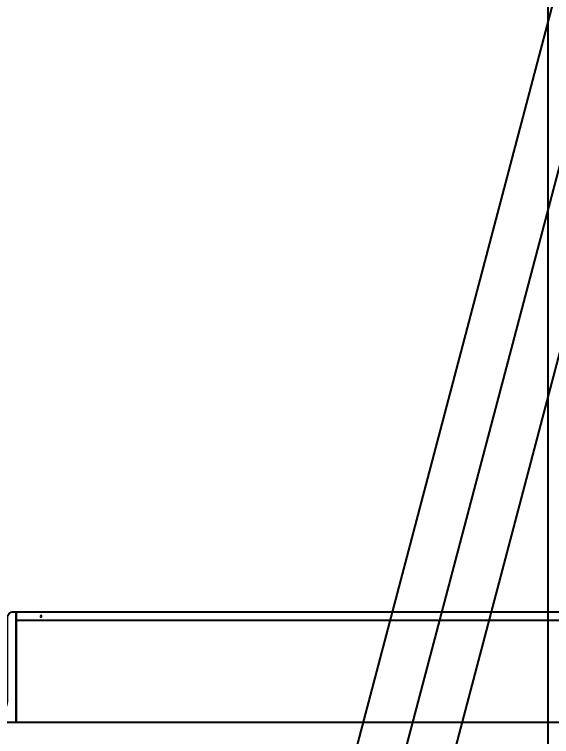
# Model space of a CAD drawing. Header units: millimetres. Extents: x 5544 to 245194, y -610088 to 30375.
# Drawn here: x 69640.2 to 70003.8, y -429.8 to 58.7 of the extents above; entities that cross this region are included whole.
import ezdxf
from ezdxf.enums import TextEntityAlignment as Align
from ezdxf.lldxf.tags import DXFTag

# ---------------------------------------------------------------- set-up
doc = ezdxf.new("R2010")
doc.units = ezdxf.units.MM
for name, color, linetype in [('1', 1, 'CENTER2'), ('15', 15, 'Continuous'), ('4', 4, 'Continuous'), ('BOM', 6, 'Continuous')]:
    doc.layers.add(name, color=color, linetype=linetype)
doc.layers.add('6', color=6, linetype='Continuous', lineweight=30)
doc.styles.add('ROMAND', font='gulim.ttc', dxfattribs={"oblique": 15})
doc.styles.get("Standard").update_dxf_attribs({"font": 'SYMBOL'})
tags = doc.linetypes.add('CENTER2', pattern=[1.125, 0.75, -0.125, 0.125, -0.125]).pattern_tags.tags
tags[10:11] = [DXFTag(74, 4), DXFTag(75, 0), DXFTag(340, '0'), DXFTag(46, 1.0), DXFTag(50, 0.0), DXFTag(44, 0.0), DXFTag(45, 0.0)]
tags[8:9] = [DXFTag(74, 4), DXFTag(75, 0), DXFTag(340, '0'), DXFTag(46, 1.0), DXFTag(50, 0.0), DXFTag(44, 0.0), DXFTag(45, 0.0)]
tags[6:7] = [DXFTag(74, 4), DXFTag(75, 0), DXFTag(340, '0'), DXFTag(46, 1.0), DXFTag(50, 0.0), DXFTag(44, 0.0), DXFTag(45, 0.0)]
tags[4:5] = [DXFTag(74, 4), DXFTag(75, 0), DXFTag(340, '0'), DXFTag(46, 1.0), DXFTag(50, 0.0), DXFTag(44, 0.0), DXFTag(45, 0.0)]
tags = doc.linetypes.add('HIDDEN', pattern=[0.375, 0.25, -0.125]).pattern_tags.tags
tags[6:7] = [DXFTag(74, 4), DXFTag(75, 0), DXFTag(340, '0'), DXFTag(46, 1.0), DXFTag(50, 0.0), DXFTag(44, 0.0), DXFTag(45, 0.0)]
tags[4:5] = [DXFTag(74, 4), DXFTag(75, 0), DXFTag(340, '0'), DXFTag(46, 1.0), DXFTag(50, 0.0), DXFTag(44, 0.0), DXFTag(45, 0.0)]
doc.dimstyles.new('DIM-A-002-단면', dxfattribs={"dimscale": 330, "dimtxt": 1, "dimasz": 0.4, "dimexe": 0.2, "dimexo": 0.3, "dimgap": 0.4, "dimtad": 1, "dimdec": 0, "dimtxsty": 'ROMAND', "dimcen": 0, "dimclrd": 15, "dimclre": 15, "dimclrt": 3, "dimadec": 0, "dimazin": 0, "dimtfac": 1, "dimtmove": 0, "dimatfit": 3, "dimfxl": 1, "dimarcsym": 0})

# ---------------------------------------------------------------- blocks, each defined once
blk = doc.blocks.new('A$C497EC5C6')
at = {"elevation": 190.12}
blk.add_lwpolyline([(245, 27.32), (245, 2.82), (2552.5, 2.82, 1), (2552.5, 67.82), (245, 67.82), (245, 43.32)], format="xyb", dxfattribs=at)
at = {"layer": '1'}
blk.add_line((2613.2, 35.32, 190.12), (2.33, 35.32, 190.12), dxfattribs=at)
blk = doc.blocks.new('A$CE61B8CFC')
blk.add_lwpolyline([(10, 11.05), (570, 11.05), (570, 2311.05), (10, 2311.05)], close=True)
blk = doc.blocks.new('판넬타입 일방형 측면')
at = {"xscale": -1}
blk.add_blockref('A$CE61B8CFC', (870, -835.93), dxfattribs=at)
at = {"xscale": -1, "rotation": 284.7859189863842}
blk.add_blockref('A$C497EC5C6', (737.27, -1146.88, -190.12), dxfattribs=at)
blk = doc.blocks.new('EasyBMINFO')
at = {"color": 0}
blk.add_circle((0, 0), 0.5, dxfattribs=at)
blk.add_text('Info', height=0.25).set_placement((0, 0), align=Align.MIDDLE_CENTER)
at = {"flags": 1}
for tag, p in [('WEIGHT', (0, -5)), ('SPEC', (0, -3)), ('NAME', (0, -1)), ('ENAME', (0, -2)), ('MATERIAL', (0, -4)), ('USER1', (0, -9)), ('USER2', (0, -10)), ('PRICE', (0, -6)), ('MAKER', (0, -7)), ('REMARK', (0, -8)), ('USER3', (0, -11)), ('USER4', (0, -12)), ('USER5', (0, -13)), ('QTY', (0, -14))]:
    blk.add_attdef(tag, p, '', height=0.25, dxfattribs=at)
blk = doc.blocks.new('LY용 벽체브라켓')
at = {"layer": '4', "linetype": 'Continuous'}
blk.add_line((389351.22, -458567.28), (390671.22, -458567.28), dxfattribs=at)
blk.add_lwpolyline([(389351.22, -458561.28), (389351.22, -458636.28), (390671.22, -458636.28), (390671.22, -458561.28), (389351.22, -458561.28)], dxfattribs=at)
blk.add_lwpolyline([(390671.22, -458636.28), (390746.22, -458636.28), (390746.22, -458634.28, 0.414214), (390742.22, -458630.28), (390685.72, -458630.28, -0.414214), (390677.22, -458621.78), (390677.22, -458565.28, 0.414214), (390673.22, -458561.28), (390671.22, -458561.28), (390671.22, -458636.28)], format="xyb", dxfattribs=at)
at = {"layer": 'BOM', "rotation": 270}
blk.add_blockref('EasyBMINFO', (390654.56, -458564.28), dxfattribs=at)
blk = doc.blocks.new('*D2918')
at = {"layer": '15', "color": 15, "lineweight": -2, "ltscale": 600}
for p, q in [((65662.2, 8179.63), (61908.53, 8179.63)), ((61974.53, -1688.37), (61974.53, 8047.63)), ((74305.73, -1820.37), (61908.53, -1820.37))]:
    blk.add_line(p, q, dxfattribs=at)
at = {"layer": '15', "color": 15}
for points in [[(61996.53, 8047.63), (61952.53, 8047.63), (61974.53, 8179.63)], [(61952.53, -1688.37), (61996.53, -1688.37), (61974.53, -1820.37)]]:
    blk.add_solid(points, dxfattribs=at)
at = {"layer": 'Defpoints', "color": 0}
for p in [(61974.53, 8179.63), (65761.2, 8179.63), (74404.73, -1820.37)]:
    blk.add_point(p, dxfattribs=at)
at = {"layer": '15', "color": 3, "ltscale": 600, "insert": (61672.7, 3179.63), "char_height": 330, "attachment_point": 5, "rotation": 90, "style": 'ROMAND'}
blk.add_mtext('TRAVEL 10000', dxfattribs=at)

msp = doc.modelspace()

# ---------------------------------------------------------------- block references
at = {"xscale": -1}
msp.add_blockref('판넬타입 일방형 측면', (70301.49, -720.48), dxfattribs=at)
at = {"layer": '6', "linetype": 'HIDDEN', "xscale": -1}
msp.add_blockref('LY용 벽체브라켓', (460312.71, 458215.91), dxfattribs=at)

# ---------------------------------------------------------------- dimensions: what is measured, and where the dimension line sits
at = {"layer": '15', "ltscale": 600}
dim = msp.add_linear_dim(base=(61974.53, 8179.63), p1=(74404.73, -1820.37), p2=(65761.2, 8179.63), angle=90, text='TRAVEL <>', dimstyle='DIM-A-002-단면', dxfattribs=at)
dim.commit()
dim.dimension.update_dxf_attribs({"geometry": '*D2918', "text_midpoint": (61672.7, 3179.63)})

doc.saveas('drawing.dxf')
